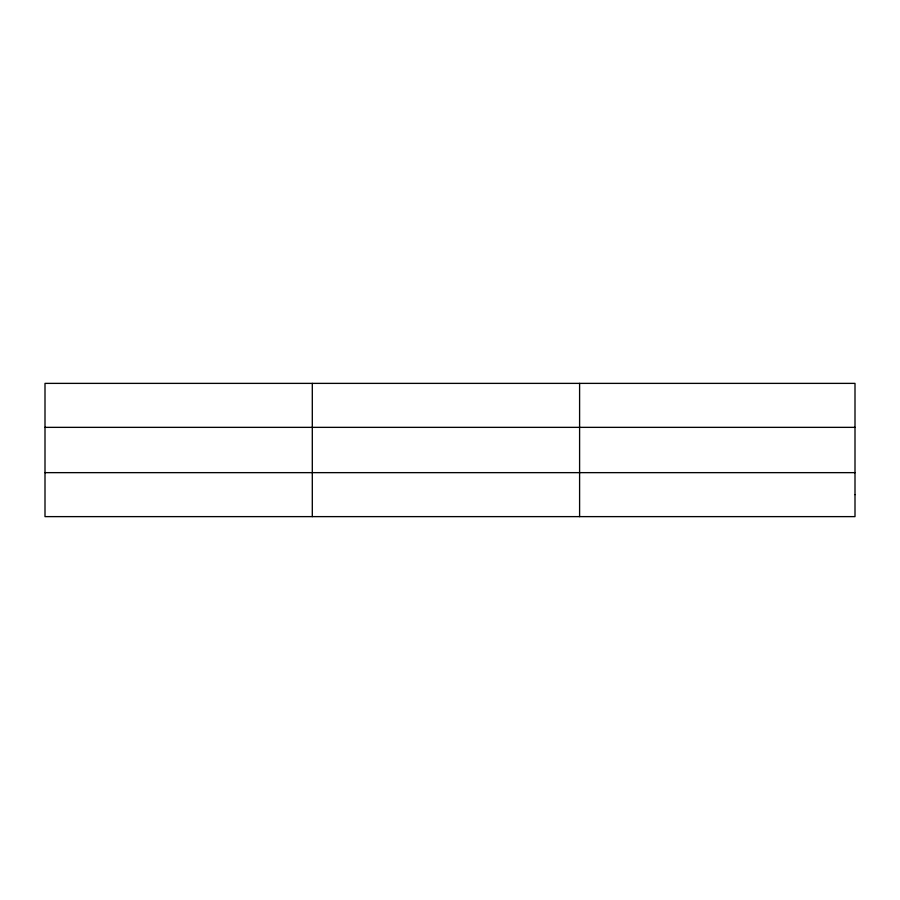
<?xml version="1.0" encoding="UTF-8"?>
<svg xmlns="http://www.w3.org/2000/svg" width="900" height="900" viewBox="0 0 900 900"><rect width="100%" height="100%" fill="white"/><g stroke="black" fill="none" stroke-linecap="round" stroke-linejoin="round"><path stroke-width="1.35" d="M312.3 516.623L312.3 383.377M579.6 516.623L579.6 383.377M45 427.354L855 427.354M45 472.646L855 472.646M855 494.629L855 516.623L45 516.623L45 383.377L855 383.377L855 494.629"/></g></svg>
